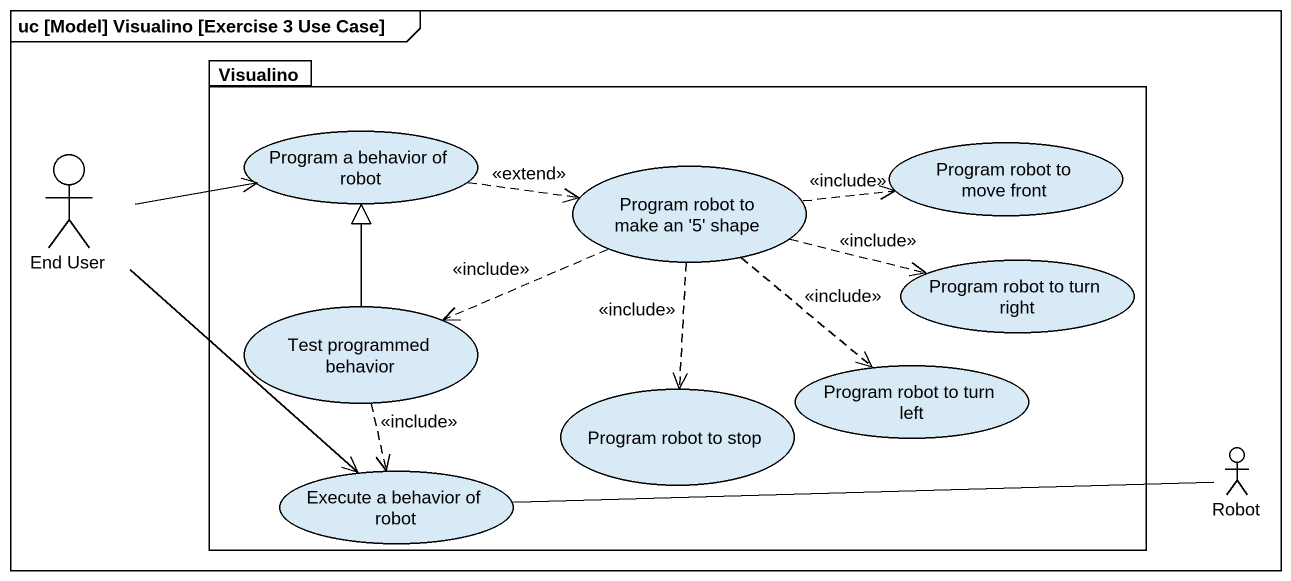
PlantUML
@startuml
mainframe uc [Model] Visualino [Exercise 3 Use Case]
package Visualino {
  usecase "Program a behavior of robot" as Program_a_behavior_of_robot
  usecase "Program robot to move front" as Program_robot_to_move_front
  usecase "Program robot to make an '5' shape" as Program_robot_to_make_an_5
  usecase "Program robot to turn right" as Program_robot_to_turn_right
  usecase "Test programmed behavior" as Test_programmed_behavior
  usecase "Program robot to turn left" as Program_robot_to_turn_left
  usecase "Program robot to stop" as Program_robot_to_stop
  usecase "Execute a behavior of robot" as Execute_a_behavior_of_robot
}
actor "End User" as End_User
actor Robot
End_User -right-> Program_a_behavior_of_robot
End_User --> Execute_a_behavior_of_robot
Program_a_behavior_of_robot .right.> Program_robot_to_make_an_5 : <<extend>>
Program_robot_to_make_an_5 .right.> Program_robot_to_move_front : <<include>>
Program_robot_to_make_an_5 .right.> Program_robot_to_turn_right : <<include>>
Program_robot_to_make_an_5 .left.> Test_programmed_behavior : <<include>>
Program_robot_to_make_an_5 ..> Program_robot_to_turn_left : <<include>>
Program_robot_to_make_an_5 ..> Program_robot_to_stop : <<include>>
Test_programmed_behavior -up-|> Program_a_behavior_of_robot
Test_programmed_behavior ..> Execute_a_behavior_of_robot : <<include>>
Execute_a_behavior_of_robot -right- Robot
@enduml
